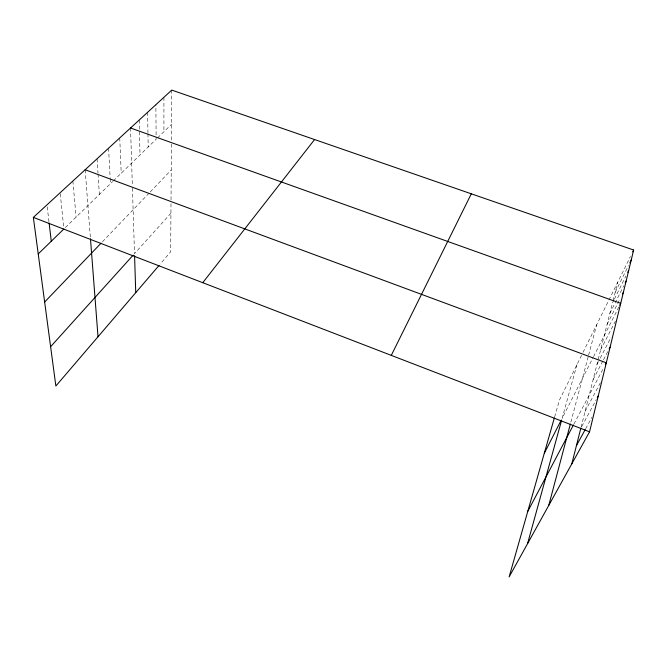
<?xml version="1.0" encoding="UTF-8"?>
<svg xmlns="http://www.w3.org/2000/svg" width="667" height="667" viewBox="0 0 667 667"><rect width="100%" height="100%" fill="white"/><g stroke="black" fill="none" stroke-linecap="round" stroke-linejoin="round"><path stroke-width="0.5" stroke-dasharray="3.33 2.5" d="M171.002 203.718L170.677 251.826L160.255 264.015M171.027 199.858L171.411 142.021M171.419 139.995L171.752 90.095M581.082 427.239L612.564 302.726L613.94 299.958M613.04 300.825L617.767 282.141M570.86 422.111L588.361 356.145M588.619 355.169L596.69 324.746M576.938 364.691L562.164 418.234L593.088 357.554M554.644 416.9L559.413 400.117L581.707 355.052M583.033 352.359L630.473 256.445M615.199 292.296L628.456 265.633M614.407 299.041L625.921 276.005M609.855 313.423L623.787 285.743M607.078 324.42L620.177 298.541M593.547 356.662L618.834 307.028M600.65 349.833L615.399 321.127M596.957 364.432L599.758 359.029M600.225 358.129L610.964 337.419M593.138 379.548L603.026 360.647M603.502 359.746L607.737 351.642M573.953 424.004L603.443 368.217M585.076 411.414L600.425 382.691M581.799 426.438L596.315 399.575M585.693 428.714L592.038 417.117M170.935 213.232L134.509 253.635L132.383 186.385M102.435 241.771L148.891 193.313M150.275 191.871L171.227 170.027M65.333 227.58L112.615 181.599M113.332 180.907L156.145 139.261L155.878 104.702M157.562 137.886L171.527 124.312M47.215 206.878L49.008 222.044M60.247 193.789L63.79 227.939M72.861 181.049L76.105 217.1M85.159 169.743L90.395 237.777M97.057 158.796L97.982 173.07M98.049 174.087L99.366 194.481M108.579 148.207L110.138 177.605M110.197 178.623L110.464 183.692M119.735 137.944L121.219 173.237M130.54 128.006L132.349 185.351M139.203 120.043L140.012 154.952M147.64 112.273L147.957 132.708M147.974 133.733L148.174 147.015M163.915 97.307L163.924 131.699"/><path stroke-width="1" d="M554.369 417.842L509.129 576.905L589.561 431.807L633.65 250.025L171.752 90.095L33.35 217.392L55.861 386.018L159.013 265.466M571.836 463.773L580.832 428.222M548.766 505.394L570.343 424.054M527.572 543.622L561.614 420.235M632.741 251.859L633.65 250.025M391.296 355.378L471.302 193.814M629.831 262.873L631.199 260.113M627.764 272.319L628.689 270.477M625.179 282.975L626.105 281.124M622.519 293.922L623.453 292.071M544.272 453.343L561.222 420.093M619.776 305.186L620.719 303.335L130.54 128.006M609.154 348.941L610.097 347.14M527.772 511.372L573.47 424.912M605.344 364.624L606.295 362.823L85.159 169.743M597.282 397.782L598.249 395.99M576.421 445.664L585.201 429.606M202.76 282.7L314.574 139.553M50.617 346.707L133.158 255.136M44.647 302.026L101.076 243.18M38.227 253.935L63.899 228.973M33.35 217.392L589.561 431.807M49.125 223.053L51.276 241.246M90.479 238.794L98.016 336.752M134.576 255.694L135.743 292.655"/></g></svg>
